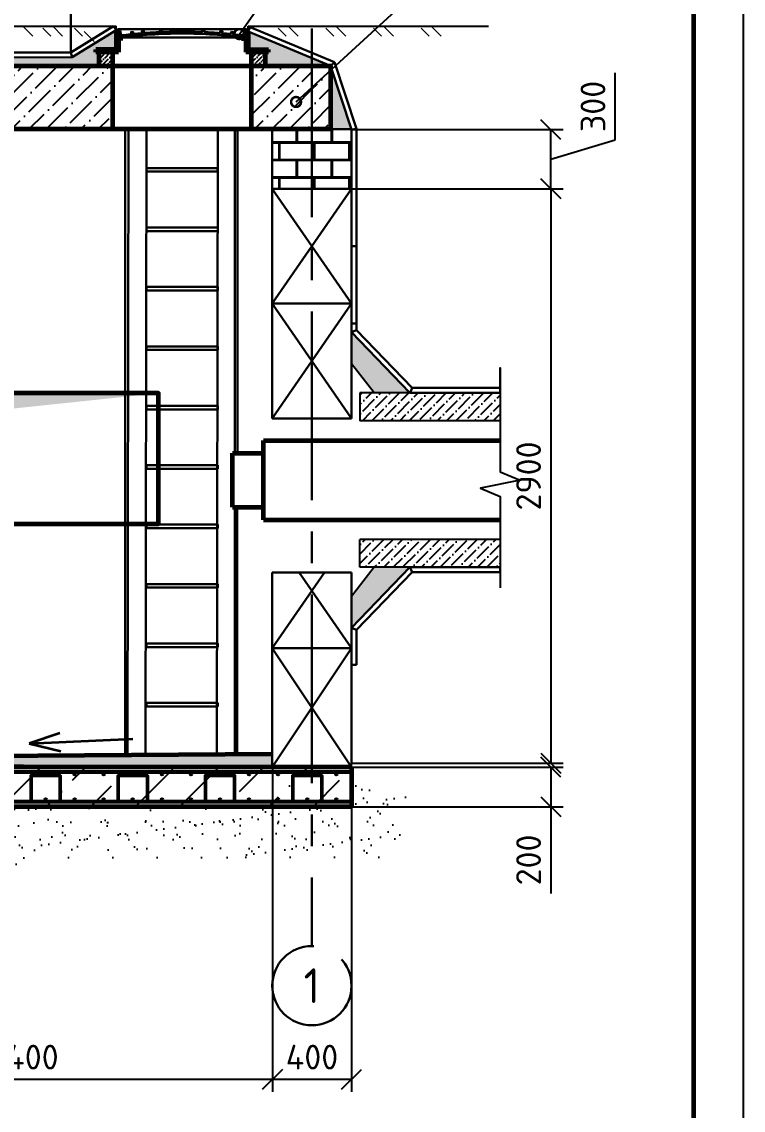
# Model space of a CAD drawing. Header units: millimetres. Extents: x 1601 to 15402, y -324 to 12625.
# Drawn here: x 8880.5 to 8953.3, y 398.5 to 508.4 of the extents above; entities that cross this region are included whole.
import ezdxf
from ezdxf import colors
from ezdxf.entities.mleader import LeaderData, LeaderLine
from ezdxf.enums import TextEntityAlignment as Align
from ezdxf.math import Vec2, Vec3

# ---------------------------------------------------------------- set-up
doc = ezdxf.new("R2010")
doc.units = ezdxf.units.MM
doc.linetypes.add('осевая2', pattern=[28.575, 19.05, -3.175, 3.175, -3.175])
for name, color, linetype, lineweight in [('Осевая', 2, 'осевая2', 30), ('Основной', 1, 'Continuous', 60), ('Размер 3.5', 250, 'Continuous', 35), ('Размеры на чертеже', 250, 'Continuous', 25), ('Тонкие', 5, 'Continuous', 30)]:
    doc.layers.add(name, color=color, linetype=linetype, lineweight=lineweight)
doc.layers.add('Штриховка', color=7, linetype='Continuous')
doc.styles.add('-ISOCPEUR-', font='isocpeur.TTF')
doc.styles.add('GOST', font='GOST Common.ttf')
doc.styles.get("Standard").update_dxf_attribs({"font": 'GOST Common.ttf'})
doc.dimstyles.new('М 1 к 50', dxfattribs={"dimtxt": 2.5, "dimasz": 2, "dimexe": 1.25, "dimexo": 0, "dimgap": 1, "dimtad": 1, "dimdec": 0, "dimlfac": 50, "dimzin": 0, "dimdsep": 46, "dimtxsty": 'GOST', "dimblk": 'OBLIQUE', "dimcen": 0, "dimclrd": 256, "dimclre": 256, "dimclrt": 256, "dimazin": 2, "dimtfac": 1, "dimtdec": 0, "dimtmove": 0, "dimatfit": 3, "dimldrblk": 'NONE', "dimfxl": 1.25, "dimtolj": 1, "dimtzin": 0, "dimlwd": -1, "dimlwe": -1, "dimarcsym": 2})
pattern_1 = [(45, (639.8417, -2506.0963), (0.65668123, 2.40783117), [3.095625, -0.619125, 0, -0.619125])]

# ---------------------------------------------------------------- blocks, each defined once
blk = doc.blocks.new('*U371')
blk.add_lwpolyline([(0, 0), (420, 0), (420, -297), (0, -297)], close=True)
at = {"const_width": 0.5}
blk.add_lwpolyline([(20, -5), (415, -5), (415, -292), (20, -292)], close=True, dxfattribs=at)
at = {"style": 'GOST'}
blk.add_attdef('РАЗРАБОТАЛ', text='', height=2.5, dxfattribs=at).set_placement((250.5, -264.22), align=Align.MIDDLE_LEFT)
blk.add_attdef('ПРОВЕРИЛ', (250.75, -270.73), '', height=2.5, dxfattribs=at)
at = {"style": 'GOST', "flags": 8}
for tag, p in [('ЛИСТ', (387.6, -271.87)), ('ЛИСТОВ', (405.3, -271.86)), ('ФОРМАТ', (380.97, -294.75))]:
    blk.add_attdef(tag, text='', height=3, dxfattribs=at).set_placement(p, align=Align.MIDDLE_CENTER)
blk.add_attdef('ИМЯ_ЧЕРТЕЖА_001', (321.53, -284.99), '', height=3, dxfattribs=at)
blk = doc.blocks.new('_Oblique')
at = {"color": 0, "linetype": 'ByBlock', "lineweight": -2}
blk.add_line((-0.5, -0.5), (0.5, 0.5), dxfattribs=at)
blk = doc.blocks.new('*D687')
at = {"transparency": 16777216}
for p, q in [((8913.73, 491.56), (8935.12, 491.56)), ((8933.87, 491.56), (8933.87, 433.56)), ((8913.75, 433.56), (8935.12, 433.56))]:
    blk.add_line(p, q, dxfattribs=at)
at = {"layer": 'Defpoints', "color": 0, "transparency": 16777216}
for p in [(8913.73, 491.56), (8913.75, 433.56), (8933.87, 433.56)]:
    blk.add_point(p, dxfattribs=at)
at = {"transparency": 16777216, "xscale": 2, "yscale": 2, "zscale": 2}
for p, rotation in [((8933.87, 491.56), 90), ((8933.87, 433.56), 270)]:
    blk.add_blockref('_Oblique', p, dxfattribs=dict(at, rotation=rotation))
at = {"transparency": 16777216, "insert": (8931.62, 462.56), "char_height": 2.5, "attachment_point": 5, "rotation": 90, "style": '-ISOCPEUR-'}
blk.add_mtext('\\A1;2900', dxfattribs=at)
blk = doc.blocks.new('_None')
blk = doc.blocks.new('*D688')
at = {"transparency": 16777216}
for p, q in [((8905.78, 433.21), (8905.78, 400.38)), ((8913.75, 429.16), (8913.75, 400.38)), ((8913.75, 401.63), (8905.78, 401.63))]:
    blk.add_line(p, q, dxfattribs=at)
at = {"layer": 'Defpoints', "color": 0, "transparency": 16777216}
for p in [(8905.78, 433.21), (8913.75, 429.16), (8905.78, 401.63)]:
    blk.add_point(p, dxfattribs=at)
at = {"transparency": 16777216, "xscale": 2, "yscale": 2, "zscale": 2, "rotation": 180}
blk.add_blockref('_Oblique', (8905.78, 401.63), dxfattribs=at)
at = {"transparency": 16777216, "xscale": 2, "yscale": 2, "zscale": 2}
blk.add_blockref('_Oblique', (8913.75, 401.63), dxfattribs=at)
at = {"transparency": 16777216, "insert": (8909.76, 403.88), "char_height": 2.5, "attachment_point": 5, "style": '-ISOCPEUR-'}
blk.add_mtext('\\A1;400', dxfattribs=at)
blk = doc.blocks.new('*D689')
at = {"transparency": 16777216}
for p, q in [((8855.54, 433.56), (8855.54, 400.38)), ((8905.78, 429.16), (8905.78, 400.38)), ((8905.78, 401.63), (8855.54, 401.63))]:
    blk.add_line(p, q, dxfattribs=at)
at = {"layer": 'Defpoints', "color": 0, "transparency": 16777216}
for p in [(8855.54, 433.56), (8905.78, 429.16), (8855.54, 401.63)]:
    blk.add_point(p, dxfattribs=at)
at = {"transparency": 16777216, "xscale": 2, "yscale": 2, "zscale": 2, "rotation": 180}
blk.add_blockref('_Oblique', (8855.54, 401.63), dxfattribs=at)
at = {"transparency": 16777216, "xscale": 2, "yscale": 2, "zscale": 2}
blk.add_blockref('_Oblique', (8905.78, 401.63), dxfattribs=at)
at = {"transparency": 16777216, "insert": (8880.66, 403.88), "char_height": 2.5, "attachment_point": 5, "style": '-ISOCPEUR-'}
blk.add_mtext('\\A1;3400', dxfattribs=at)
blk = doc.blocks.new('_DotSmall')
at = {"color": 0, "linetype": 'ByBlock', "const_width": 0.5}
blk.add_lwpolyline([(-0.0625, 0, 1), (0.0625, 0, 1)], format="xyb", close=True, dxfattribs=at)
blk = doc.blocks.new('*D690')
at = {"transparency": 16777216}
for p, q in [((8913.74, 433.16), (8935.12, 433.16)), ((8933.87, 433.16), (8933.87, 429.16)), ((8913.74, 429.16), (8935.12, 429.16)), ((8933.87, 429.16), (8933.87, 420.41))]:
    blk.add_line(p, q, dxfattribs=at)
at = {"layer": 'Defpoints', "color": 0, "transparency": 16777216}
for p in [(8913.74, 433.16), (8913.74, 429.16), (8933.87, 429.16)]:
    blk.add_point(p, dxfattribs=at)
at = {"transparency": 16777216, "xscale": 2, "yscale": 2, "zscale": 2}
for p, rotation in [((8933.87, 433.16), 90), ((8933.87, 429.16), 270)]:
    blk.add_blockref('_Oblique', p, dxfattribs=dict(at, rotation=rotation))
at = {"transparency": 16777216, "insert": (8931.62, 423.79), "char_height": 2.5, "attachment_point": 5, "rotation": 90, "style": '-ISOCPEUR-'}
blk.add_mtext('\\A1;200', dxfattribs=at)
blk = doc.blocks.new('*U632')
at = {"layer": 'Тонкие'}
blk.add_lwpolyline([(-3.6, -0.18), (3.6, -0.18), (3.6, 0.18), (-3.6, 0.18)], close=True, dxfattribs=at)
blk = doc.blocks.new('*U634')
at = {"layer": 'Тонкие', "color": 0, "linetype": 'ByBlock', "lineweight": -2, "transparency": 16777216}
for p in [(0, 48), (0, 42), (0, 36), (0, 30), (0, 24), (0, 18), (0, 12), (0, 6), (0, 0)]:
    blk.add_blockref('*U632', p, dxfattribs=at)
blk = doc.blocks.new('*D642')
at = {"transparency": 16777216}
for p, q in [((8940.37, 496.5), (8940.37, 503.25)), ((8913.75, 497.53), (8935.12, 497.53)), ((8933.87, 491.56), (8933.87, 497.53)), ((8933.87, 494.55), (8940.37, 496.5)), ((8913.73, 491.56), (8935.12, 491.56))]:
    blk.add_line(p, q, dxfattribs=at)
at = {"layer": 'Defpoints', "color": 0, "transparency": 16777216}
for p in [(8913.75, 497.53), (8933.87, 497.53), (8913.73, 491.56)]:
    blk.add_point(p, dxfattribs=at)
at = {"transparency": 16777216, "xscale": 2, "yscale": 2, "zscale": 2}
for p, rotation in [((8933.87, 497.53), 90), ((8933.87, 491.56), 270)]:
    blk.add_blockref('_Oblique', p, dxfattribs=dict(at, rotation=rotation))
at = {"transparency": 16777216, "insert": (8938.12, 499.87), "char_height": 2.5, "attachment_point": 5, "rotation": 90, "style": '-ISOCPEUR-'}
blk.add_mtext('\\A1;300', dxfattribs=at)

msp = doc.modelspace()

# ---------------------------------------------------------------- hatches: boundary and pattern name
h = msp.add_hatch()
h.set_pattern_fill('AR-B816C', scale=0.0087)
h.set_pattern_definition([(0, (1421.4847, -1823.2008), (1.76784, 1.76784), [3.4528125, -0.0828675]), (0, (1419.7169, -1823.1179), (1.76784, 1.76784), [3.4528125, -0.0828675]), (90, (1421.4847, -1823.2008), (-1.76784, 1.76784), [-1.8507075, 1.6849725]), (90, (1421.4019, -1823.2008), (-1.76784, 1.76784), [-1.8507075, 1.6849725])])
h.paths.add_polyline_path([(8909.7459, 497.5633), (8905.7461, 497.5633), (8905.7461, 491.5636), (8905.7467, 491.5628), (8909.7459, 491.5627)])
h.paths.add_polyline_path([(8913.7466, 497.5633), (8909.7459, 497.5633), (8909.7459, 491.5627), (8913.7466, 491.5627)])
h = msp.add_hatch(color=7)
h.dxf.hatch_style = 1
h.paths.add_polyline_path([(8864.5458, 466.0767), (8867.9449, 468.1457), (8894.2677, 470.9093), (8862.8677, 470.9092), (8862.8677, 457.7338)])
h = msp.add_hatch()
h.set_pattern_fill('ANSI36', scale=0.21)
h.set_pattern_definition([(45, (586.60295, -2504.2843), (0.353597585, 1.296524477), [1.666875, -0.333375, 0, -0.333375])])
h.paths.add_polyline_path([(8914.5899, 469.3413), (8914.5899, 470.9413), (8928.7552, 470.9413), (8928.7552, 468.1413), (8914.5899, 468.1413)])
h.paths.add_polyline_path([(8914.5899, 456.1413), (8928.7552, 456.1413), (8928.7552, 453.3413), (8914.5899, 453.3413)])
at = {"layer": 'Штриховка'}
h = msp.add_hatch(dxfattribs=at)
h.set_pattern_fill('AR-SAND', color=256, scale=0.012, style=0)
h.set_pattern_definition([(37.5, (1381.45316, -2508.4766), (-0.019200376, 0.587295885), [0, -0.463296, 0, -0.51816, 0, -0.4953]), (7.5, (1381.45316, -2508.4766), (0.53942794, 0.86019012), [0, -0.249936, 0, -0.417576, 0, -0.16002]), (327.5, (1381.07826, -2508.4766), (0.949190844, 0.001724622), [0, -0.1524, 0, -0.54864, 0, -0.71628]), (317.5, (1381.07826, -2508.4766), (0.91626774, 0.26751519), [0, -0.0762, 0, -0.359664, 0, -0.41148])])
h.paths.add_polyline_path([(8888.2573, 505.3633), (8887.9585, 505.3633), (8887.959, 505.6246), (8889.9973, 505.6211), (8889.9973, 507.4211), (8889.9973, 507.5559), (8885.5479, 504.8306), (8875.7897, 504.8253), (8871.2853, 507.4211), (8871.2853, 505.6211), (8873.3237, 505.6246), (8873.3241, 505.3633), (8873.0253, 505.3633), (8873.0253, 503.9633), (8888.2573, 503.9633)])
h.paths.add_polyline_path([(8903.3173, 507.4211), (8903.3173, 505.6211), (8905.3581, 505.6246), (8905.3585, 505.3633), (8905.0573, 505.3633), (8905.0573, 503.9633), (8911.6413, 503.9633)])
h.paths.add_polyline_path([(8911.6413, 503.9633), (8911.6413, 497.5633), (8913.735, 497.5633)])
h = msp.add_hatch(dxfattribs=at)
h.set_pattern_fill('ANSI31', color=256, scale=0.1)
h.set_pattern_definition([(45, (6403.09106, -1712.48178), (-0.224506403, 0.224506403), [])])
h.paths.add_polyline_path([(8896.6575, 507.2405, 0.02800707), (8890.3292, 506.8211), (8890.1614, 507.6598), (8890.3753, 507.6598), (8890.4967, 507.0526, -0.0045535), (8891.5262, 507.1659), (8891.5052, 507.3745, -0.00091844), (8891.7139, 507.3952), (8891.7349, 507.1866, -0.00388307), (8892.6147, 507.2652), (8892.5993, 507.454), (8892.6214, 507.4761, -0.00081395), (8892.8067, 507.4908), (8892.8237, 507.2818, -0.00704564), (8894.423, 507.3836), (8894.4127, 507.593, -0.00091844), (8894.6221, 507.603), (8894.6325, 507.3935, -0.0089374), (8896.6596, 507.4501, -0.00889737), (8898.6825, 507.3935), (8898.6929, 507.603, -0.00091844), (8898.9024, 507.593), (8898.892, 507.3836, -0.00704564), (8900.4913, 507.2818), (8900.5084, 507.4908, -0.00091844), (8900.7174, 507.4741), (8900.7004, 507.2652, -0.00388307), (8901.5801, 507.1866), (8901.6012, 507.3952, -0.00091844), (8901.8098, 507.3745), (8901.7888, 507.1659, -0.0045535), (8902.8183, 507.0526), (8902.9398, 507.6598), (8903.1536, 507.6598), (8902.9858, 506.8211, 0.02800707)])
h = msp.add_hatch(dxfattribs=at)
h.set_pattern_fill('ANSI36', color=256, scale=0.1)
h.set_pattern_definition([(45, (6454.29106, -1712.48178), (0.168379802, 0.617392608), [0.79375, -0.15875, 0, -0.15875])])
h.paths.add_polyline_path([(8905.0573, 503.9633), (8903.6573, 503.9633), (8903.6573, 505.3633), (8905.0573, 505.3633)])
h.paths.add_polyline_path([(8888.2573, 503.9633), (8888.2573, 505.3633), (8889.6573, 505.3633), (8889.6573, 503.9633)])
h = msp.add_hatch(dxfattribs=at)
h.set_pattern_fill('ANSI36', color=256, scale=0.39)
h.set_pattern_definition(pattern_1)
h.paths.add_polyline_path([(8851.5358, 503.9633), (8857.6253, 503.9633), (8857.6253, 497.5633), (8851.5358, 497.5633)])
h.paths.add_polyline_path([(8849.6413, 503.9633), (8851.5358, 503.9633), (8851.5358, 497.5633), (8849.6413, 497.5633)])
h.paths.add_polyline_path([(8903.6573, 503.9633), (8909.7469, 503.9633), (8909.7469, 497.5633), (8903.6573, 497.5633)])
h.paths.add_polyline_path([(8871.6253, 503.9633), (8889.6573, 503.9633), (8889.6573, 497.5633), (8871.6253, 497.5633)])
h = msp.add_hatch(dxfattribs=at)
h.set_pattern_fill('ANSI36', color=256, scale=0.39)
h.set_pattern_definition(pattern_1)
h.paths.add_polyline_path([(8909.7469, 502.7633), (8911.6413, 502.7633), (8911.6413, 497.5633), (8909.7469, 497.5633)])
h = msp.add_hatch(dxfattribs=at)
h.set_pattern_fill('AR-SAND', color=256, scale=0.012, style=0)
h.set_pattern_definition([(37.5, (586.60295, -2504.2843), (-0.019200376, 0.587295885), [0, -0.463296, 0, -0.51816, 0, -0.4953]), (7.5, (586.60295, -2504.2843), (0.53942794, 0.86019012), [0, -0.249936, 0, -0.417576, 0, -0.16002]), (327.5, (586.22804, -2504.2843), (0.949190844, 0.001724622), [0, -0.1524, 0, -0.54864, 0, -0.71628]), (317.5, (586.22804, -2504.2843), (0.91626774, 0.26751519), [0, -0.0762, 0, -0.359664, 0, -0.41148])])
h.paths.add_polyline_path([(8913.7467, 473.878), (8913.7467, 477.0718), (8919.6487, 470.9413), (8916.0435, 470.9413)])
h.paths.add_polyline_path([(8916.0435, 453.3413), (8919.6487, 453.3413), (8913.7468, 447.2109), (8913.7468, 450.4046)])
h = msp.add_hatch(dxfattribs=at)
h.set_pattern_fill('AR-SAND', color=256, scale=0.012, style=0)
h.set_pattern_definition([(37.5, (735.74802, -2512.09625), (-0.019200376, 0.587295885), [0, -0.463296, 0, -0.51816, 0, -0.4953]), (7.5, (735.748, -2512.09625), (0.53942794, 0.86019012), [0, -0.249936, 0, -0.417576, 0, -0.16002]), (327.5, (735.3731, -2512.09625), (0.949190844, 0.001724622), [0, -0.1524, 0, -0.54864, 0, -0.71628]), (317.5, (735.3731, -2512.09625), (0.91626774, 0.26751519), [0, -0.0762, 0, -0.359664, 0, -0.41148])])
h.paths.add_polyline_path([(8855.5358, 434.5286), (8855.5358, 433.1635), (8857.5358, 433.1635), (8857.5358, 432.9022), (8858.1685, 432.8956), (8858.1685, 433.8833), (8856.4533, 433.8833), (8856.4533, 434.2001)])
h.paths.add_polyline_path([(8905.7468, 434.4741), (8905.6728, 433.1635), (8865.5358, 433.1635), (8865.5358, 432.9078), (8864.9066, 432.9049), (8864.9066, 433.8833), (8866.4992, 433.8833), (8866.4992, 434.1773)])
h = msp.add_hatch(dxfattribs=at)
h.set_pattern_fill('AR-SAND', color=256, scale=0.0566, style=0)
h.set_pattern_definition([(37.5, (735.748, -2512.0963), (-0.0905618, 2.7700789), [0, -2.1852128, 0, -2.443988, 0, -2.336165]), (7.5, (735.748, -2512.0963), (2.5443018, 4.05723), [0, -1.1788648, 0, -1.9695668, 0, -0.754761]), (327.5, (733.9797, -2512.0963), (4.4770168, 0.00813447), [0, -0.71882, 0, -2.587752, 0, -3.378454]), (317.5, (733.9797, -2512.0963), (4.3217295, 1.26178), [0, -0.35941, 0, -1.6964152, 0, -1.940814])])
edge = h.paths.add_edge_path()
edge.add_line((8918.6904, 429.1681), (8872.8508, 429.1635))
edge.add_arc((8846.0505, 440.0551), 28.929, 324.274839, 337.883348, ccw=False)
edge.add_line((8869.5358, 423.1635), (8847.5358, 423.1635))
edge.add_line((8847.5358, 423.1635), (8847.5358, 428.2008))
edge.add_line((8847.5358, 428.2008), (8837.9974, 428.2008))
edge.add_line((8837.9974, 428.2008), (8846.8433, 418.7418))
edge.add_line((8846.8433, 418.7418), (8875.9754, 418.7418))
edge.add_line((8875.9754, 418.7418), (8881.1372, 423.9171))
edge.add_line((8881.1372, 423.9171), (8918.6904, 424.086))
edge.add_line((8918.6904, 424.086), (8918.6904, 429.1681))
h.paths.add_polyline_path([(8921.5426, 429.1635), (8913.7467, 433.1921), (8913.7467, 429.1349)])
edge = h.paths.add_edge_path(flags=16)
edge.add_arc((8846.0505, 440.0551), 28.929, 324.274839, 337.883348)
edge.add_line((8872.8508, 429.1635), (8869.5358, 429.1635))
edge.add_line((8869.5358, 429.1635), (8869.5358, 423.1635))
h = msp.add_hatch(dxfattribs=at)
h.set_pattern_fill('ANSI36', color=256)
h.set_pattern_definition([(45, (6295.9194, -1708.8344), (1.683798, 6.173926), [7.9375, -1.5875, 0, -1.5875])])
h.paths.add_polyline_path([(8847.5575, 429.9087), (8857.5358, 429.9087), (8857.5358, 433.1635), (8855.5358, 433.1635), (8855.5358, 433.5634), (8847.5575, 433.5634)])
h.paths.add_polyline_path([(8857.5358, 426.7087), (8847.5575, 426.7087), (8847.5575, 423.1635), (8869.5358, 423.1635), (8869.5358, 429.1635), (8913.7467, 429.1635), (8913.7467, 433.1635), (8865.5358, 433.1635), (8865.5358, 425.1635), (8857.5358, 425.1635)])

# ---------------------------------------------------------------- linework, layer by layer
for p, q in [((8889.9973, 507.4211), (8889.9973, 507.9633)), ((8903.3173, 507.4211), (8903.3173, 507.9633)), ((8889.9973, 507.5559), (8889.9973, 507.4211)), ((8913.7467, 477.0718), (8919.6487, 470.9413)), ((8916.0435, 470.9413), (8913.7467, 473.878)), ((8928.7552, 470.9413), (8914.5899, 470.9413)), ((8914.5899, 470.9413), (8914.5899, 468.1413)), ((8928.7552, 468.1413), (8914.5899, 468.1413)), ((8928.7552, 456.1413), (8914.5899, 456.1413)), ((8914.5899, 453.3413), (8914.5899, 456.1413)), ((8916.0435, 453.3413), (8913.7467, 450.4045)), ((8913.7467, 447.2108), (8919.6487, 453.3413)), ((8928.7552, 453.3413), (8914.5899, 453.3413))]:
    msp.add_line(p, q)
at = {"color": 7, "lineweight": 25, "ltscale": 20}
msp.add_line((8867.5358, 429.7848), (8913.7467, 429.7848), dxfattribs=at)
for points in [[(8905.7462, 497.5634), (8913.7467, 497.5634), (8913.7467, 491.5628), (8905.7462, 491.5628)], [(8893.0573, 487.6464), (8900.2352, 487.6464), (8900.2352, 487.2864), (8893.0573, 487.2864)]]:
    msp.add_lwpolyline(points, close=True)
for points in [[(8928.7552, 470.9413), (8928.7552, 473.4631), (8928.7552, 465.4793), (8928.7552, 462.9751), (8930.7786, 462.1219), (8926.7734, 461.3212), (8928.7552, 460.4855), (8928.7552, 451.2699)], [(8847.536, 447.1292), (8847.536, 433.5635), (8913.7468, 433.1635), (8913.7468, 447.1293)]]:
    msp.add_lwpolyline(points)
for points in [[(8867.5358, 432.7768), (8913.7467, 432.7768)], [(8913.7467, 432.5422), (8867.5358, 432.5422), (8867.5358, 432.7768)], [(8913.7467, 429.5502), (8867.5358, 429.5502), (8867.5358, 429.7848)]]:
    msp.add_lwpolyline(points, dxfattribs=at)
at = {"color": 0, "lineweight": 50, "ltscale": 20}
for points in [[(8881.4105, 429.7848), (8881.4105, 432.3075), (8884.3438, 432.3075), (8884.3438, 429.7848)], [(8890.2105, 429.7848), (8890.2105, 432.3075), (8893.1438, 432.3075), (8893.1438, 429.7848)], [(8899.0105, 429.7848), (8899.0105, 432.3075), (8901.9438, 432.3075), (8901.9438, 429.7848)], [(8907.8105, 429.7848), (8907.8105, 432.3075), (8910.7438, 432.3075), (8910.7438, 429.7848)]]:
    msp.add_lwpolyline(points, dxfattribs=at)
at = {"color": 7, "lineweight": 25, "ltscale": 20}
for centre in [(8882.8771, 432.4248), (8885.8105, 432.4248), (8888.7438, 432.4248), (8891.6771, 432.4248), (8894.6105, 432.4248), (8897.5438, 432.4248), (8900.4771, 432.4248), (8903.4105, 432.4248), (8906.3438, 432.4248), (8909.2771, 432.4248), (8912.2105, 432.4248), (8882.8771, 429.9022), (8885.8105, 429.9022), (8888.7438, 429.9022), (8891.6771, 429.9022), (8894.6105, 429.9022), (8897.5438, 429.9022), (8900.4771, 429.9022), (8903.4105, 429.9022), (8906.3438, 429.9022), (8909.2771, 429.9022), (8912.2105, 429.9022)]:
    msp.add_circle(centre, 0.1173, dxfattribs=at)
at = {"layer": 'Осевая'}
msp.add_line((8909.7469, 507.7452), (8909.7469, 415.0792), dxfattribs=at)
msp.add_circle((8909.7472, 411.0917), 4.0002, dxfattribs=at)
at = {"layer": 'Основной'}
for p, q in [((8889.9973, 507.4211), (8889.9973, 505.6211)), ((8889.9973, 507.4211), (8890.1973, 507.4211)), ((8890.2473, 506.8211), (8890.1973, 507.4211)), ((8890.6573, 506.8211), (8890.2473, 506.8211)), ((8890.6573, 506.7211), (8890.2473, 506.7211)), ((8890.2473, 506.7211), (8890.2473, 505.3633)), ((8890.6573, 506.8211), (8890.6573, 506.7211)), ((8902.6573, 506.8211), (8902.6573, 506.7211)), ((8903.0673, 506.8211), (8902.6573, 506.8211)), ((8902.6573, 506.7211), (8903.0673, 506.7211)), ((8903.0673, 506.8211), (8903.1173, 507.4211)), ((8903.0673, 506.7211), (8903.0673, 505.3633)), ((8903.1173, 507.4211), (8903.3173, 507.4211)), ((8903.3173, 507.4211), (8903.3173, 505.6211)), ((8889.9973, 505.6211), (8887.9566, 505.6246)), ((8887.9585, 505.3633), (8887.959, 505.6246)), ((8903.3173, 505.6211), (8905.3581, 505.6246)), ((8905.3585, 505.3633), (8905.3581, 505.6246)), ((8890.2473, 505.3633), (8887.9585, 505.3633)), ((8889.6573, 503.9633), (8889.6573, 505.3633)), ((8905.3585, 505.3633), (8903.0673, 505.3633)), ((8903.6573, 503.9633), (8903.6573, 505.3633)), ((8889.6573, 497.5633), (8889.6573, 503.9633)), ((8903.6573, 497.5633), (8903.6573, 503.9633)), ((8904.8585, 458.1413), (8904.8585, 466.1413)), ((8904.8585, 466.1413), (8928.7552, 466.1413)), ((8901.7465, 459.4113), (8901.7465, 464.8713)), ((8901.7465, 464.8713), (8904.8585, 464.8713)), ((8901.7465, 459.4113), (8904.8585, 459.4113)), ((8904.8585, 458.1413), (8928.7552, 458.1413)), ((8905.7468, 434.4741), (8866.4992, 434.1708)), ((8913.7467, 433.1635), (8865.5358, 433.1635)), ((8913.7467, 433.1635), (8913.7467, 429.1635)), ((8913.7467, 429.1635), (8869.5358, 429.1635))]:
    msp.add_line(p, q, dxfattribs=at)
for points in [[(8890.2473, 505.3633), (8888.2573, 505.3633), (8888.2573, 503.9633), (8889.6573, 503.9633)], [(8903.6573, 503.9633), (8905.0573, 503.9633), (8905.0573, 505.3633), (8903.0673, 505.3633)]]:
    msp.add_lwpolyline(points, dxfattribs=at)
for points in [[(8911.6413, 497.5633), (8849.6413, 497.5633), (8849.6413, 503.9633), (8911.6413, 503.9633)], [(8862.8677, 457.7338), (8894.2677, 457.7338), (8894.2677, 470.9093), (8862.8677, 470.9093)]]:
    msp.add_lwpolyline(points, close=True, dxfattribs=at)
at = {"layer": 'Размер 3.5'}
for p, q in [((8884.3215, 436.5962), (8881.2042, 435.5299)), ((8881.2042, 435.5299), (8891.6627, 436.0242)), ((8881.2042, 435.5299), (8884.4064, 434.786))]:
    msp.add_line(p, q, dxfattribs=at)
at = {"layer": 'Размеры на чертеже'}
for p, q in [((8871.2853, 507.9633), (8889.9973, 507.9633)), ((8903.3173, 507.9633), (8927.57, 507.9633))]:
    msp.add_line(p, q, dxfattribs=at)
at = {"layer": 'Тонкие', "lineweight": 30}
msp.add_line((8885.4068, 546.5738), (8885.4068, 505.3305), dxfattribs=at)
at = {"layer": 'Тонкие', "lineweight": 20}
for p, q in [((8881.5712, 506.9626), (8880.5705, 507.9633)), ((8883.3927, 506.9626), (8882.591, 507.7642)), ((8884.5951, 506.9626), (8883.5943, 507.9633)), ((8886.5815, 506.9626), (8885.7799, 507.7642)), ((8907.1566, 506.9626), (8906.355, 507.7642)), ((8908.3591, 506.9626), (8907.3583, 507.9633)), ((8911.9664, 506.9626), (8911.1647, 507.7642)), ((8911.9664, 506.9626), (8911.1647, 507.7642)), ((8913.1688, 506.9626), (8912.168, 507.9633)), ((8913.1688, 506.9626), (8912.168, 507.9633)), ((8916.7761, 506.9626), (8915.9745, 507.7642)), ((8916.7761, 506.9626), (8915.9745, 507.7642)), ((8916.7761, 506.9626), (8915.9745, 507.7642)), ((8917.9785, 506.9626), (8916.9778, 507.9633)), ((8917.9785, 506.9626), (8916.9778, 507.9633)), ((8917.9785, 506.9626), (8916.9778, 507.9633)), ((8921.5858, 506.9626), (8920.7842, 507.7642)), ((8922.7882, 506.9626), (8921.7875, 507.9633)), ((8887.7839, 506.4203), (8886.7831, 507.4211))]:
    msp.add_line(p, q, dxfattribs=at)
at = {"layer": 'Тонкие'}
for p, q in [((8889.7361, 507.9823), (8885.4068, 505.3305)), ((8889.7361, 507.9823), (8889.8667, 507.7691)), ((8889.9973, 507.5559), (8889.8667, 507.7691)), ((8903.5091, 507.8828), (8903.4132, 507.652)), ((8912.0452, 504.337), (8903.5091, 507.8828)), ((8889.9973, 507.5559), (8885.5479, 504.8306)), ((8890.3753, 507.6598), (8902.9398, 507.6598)), ((8903.3173, 507.4211), (8903.4132, 507.652)), ((8911.6413, 503.9633), (8903.3173, 507.4211)), ((8885.5479, 504.8306), (8875.7897, 504.8253)), ((8885.4068, 505.3305), (8875.9233, 505.3254)), ((8885.4068, 505.3305), (8885.4773, 505.0805)), ((8885.5479, 504.8306), (8885.4773, 505.0805)), ((8911.6413, 503.9633), (8911.8432, 504.1502)), ((8913.7467, 497.5276), (8911.6413, 503.9633)), ((8912.0452, 504.337), (8911.8432, 504.1502)), ((8914.2467, 497.6073), (8912.0452, 504.337)), ((8890.9133, 434.3595), (8890.9133, 497.5633)), ((8891.2511, 497.5633), (8891.146, 434.3613)), ((8892.9419, 434.3751), (8893.0511, 497.5633)), ((8900.1535, 434.4309), (8900.251, 497.5633)), ((8901.9853, 464.8713), (8901.9853, 497.5633)), ((8902.2511, 464.8713), (8902.2511, 497.5633)), ((8913.7467, 497.5276), (8913.9967, 497.5674)), ((8913.7471, 477.9604), (8913.7467, 497.5276)), ((8914.2467, 497.6073), (8913.9967, 497.5674)), ((8914.2471, 477.9604), (8914.2467, 497.6073)), ((8905.7461, 491.5628), (8905.7461, 479.9628)), ((8905.7461, 491.5627), (8913.7461, 491.5628)), ((8905.7461, 479.9628), (8913.7461, 491.5628)), ((8905.7461, 491.5628), (8913.7461, 479.9628)), ((8913.7467, 491.5627), (8905.7467, 491.5628)), ((8913.746, 491.5628), (8913.746, 479.9628)), ((8913.7467, 477.0718), (8913.7462, 485.7723)), ((8913.7462, 485.7723), (8913.9962, 485.7723)), ((8914.2462, 485.7724), (8913.9962, 485.7723)), ((8914.2467, 477.2733), (8914.2462, 485.7724)), ((8905.7461, 479.9627), (8913.7461, 479.9628)), ((8905.7463, 479.9629), (8905.7463, 468.363)), ((8905.7463, 479.9629), (8913.7463, 479.9629)), ((8905.7463, 468.363), (8913.7463, 479.9629)), ((8905.7463, 479.9629), (8913.7463, 468.363)), ((8913.7462, 479.9629), (8913.7462, 468.363)), ((8913.7467, 477.0718), (8913.9967, 477.1725)), ((8919.6487, 470.9413), (8913.7467, 477.0718)), ((8913.7471, 477.9604), (8913.9971, 477.9604)), ((8914.2467, 477.2733), (8913.9967, 477.1725)), ((8914.2471, 477.9604), (8913.9971, 477.9604)), ((8919.8614, 471.4413), (8914.2467, 477.2733)), ((8919.6487, 470.9413), (8919.755, 471.1913)), ((8928.7552, 470.9413), (8919.6487, 470.9413)), ((8919.8614, 471.4413), (8919.755, 471.1913)), ((8928.7552, 471.4413), (8919.8614, 471.4413)), ((8928.7552, 471.4413), (8928.7552, 471.1913)), ((8928.7552, 470.9413), (8928.7552, 471.1913)), ((8905.7463, 468.3629), (8913.7463, 468.3629)), ((8905.7465, 468.363), (8913.7465, 468.3631)), ((8901.9853, 434.445), (8901.9853, 459.4113)), ((8902.2075, 434.4467), (8902.2206, 459.4113)), ((8911.0303, 452.8211), (8905.7465, 445.1596)), ((8905.7466, 452.8211), (8905.7466, 445.1596)), ((8905.7466, 452.8211), (8913.7465, 452.8211)), ((8913.7465, 445.1596), (8908.4627, 452.8211)), ((8913.7465, 452.8211), (8913.7465, 445.1596)), ((8919.6487, 453.3413), (8913.7467, 447.2108)), ((8919.8614, 452.8413), (8914.2467, 447.0092)), ((8928.7552, 453.3413), (8919.6487, 453.3413)), ((8919.6487, 453.3413), (8919.755, 453.0913)), ((8919.8614, 452.8413), (8919.755, 453.0913)), ((8928.7552, 452.8413), (8919.8614, 452.8413)), ((8928.7552, 453.3413), (8928.7552, 453.0913)), ((8928.7552, 452.8413), (8928.7552, 453.0913)), ((8913.7467, 447.2108), (8913.7465, 443.4989)), ((8913.7467, 447.2108), (8913.9967, 447.11)), ((8914.2467, 447.0092), (8913.9967, 447.11)), ((8914.2467, 447.0092), (8914.2465, 443.4988)), ((8905.7466, 445.1632), (8913.7466, 445.1632)), ((8905.7468, 445.1634), (8905.7468, 433.1634)), ((8905.7468, 445.1633), (8913.7468, 445.1634)), ((8905.7468, 433.1634), (8913.7468, 445.1634)), ((8905.7468, 445.1634), (8913.7444, 433.1635)), ((8913.7467, 445.1634), (8913.7467, 433.5635)), ((8913.7465, 443.4989), (8913.9965, 443.4989)), ((8914.2465, 443.4988), (8913.9965, 443.4989)), ((8905.7468, 433.1634), (8913.7468, 433.1635))]:
    msp.add_line(p, q, dxfattribs=at)
msp.add_lwpolyline([(8890.3292, 506.8211), (8890.1614, 507.6598), (8890.3753, 507.6598), (8890.4967, 507.0526, -0.0045535), (8891.5262, 507.1659), (8891.5052, 507.3745, -0.00091844), (8891.7139, 507.3952), (8891.7349, 507.1866, -0.00388307), (8892.6147, 507.2652), (8892.5976, 507.4741, -0.00091844), (8892.8067, 507.4908), (8892.8237, 507.2818, -0.00704564), (8894.423, 507.3836), (8894.4127, 507.593, -0.00091844), (8894.6221, 507.603), (8894.6325, 507.3935, -0.0089374), (8896.6596, 507.4501, -0.00889737), (8898.6825, 507.3935), (8898.6929, 507.603, -0.00091844), (8898.9024, 507.593), (8898.892, 507.3836, -0.00704564), (8900.4913, 507.2818), (8900.5084, 507.4908, -0.00091844), (8900.7174, 507.4741), (8900.7004, 507.2652, -0.00388307), (8901.5801, 507.1866), (8901.6012, 507.3952, -0.00091844), (8901.8098, 507.3745), (8901.7888, 507.1659, -0.0045535), (8902.8183, 507.0526), (8902.9398, 507.6598), (8903.1536, 507.6598), (8902.9858, 506.8211)], format="xyb", dxfattribs=at)
msp.add_lwpolyline([(8902.9858, 506.8211), (8896.6575, 506.8211), (8890.3292, 506.8211, -0.02800707), (8896.6575, 507.2405, -0.02800707)], format="xyb", close=True, dxfattribs=at)
for points in [[(8905.7461, 497.5633), (8913.7466, 497.5633), (8913.7466, 491.5627), (8905.7461, 491.5627)], [(8893.0573, 493.6464), (8900.2352, 493.6464), (8900.2352, 493.2864), (8893.0573, 493.2864)]]:
    msp.add_lwpolyline(points, close=True, dxfattribs=at)

# ---------------------------------------------------------------- block references
msp.add_blockref('*U371', (8533.2847, 619.6988))
at = {"layer": 'Тонкие', "xscale": -1, "rotation": 180}
msp.add_blockref('*U634', (8896.6573, 487.4664), dxfattribs=at)

# ---------------------------------------------------------------- texts
at = {"layer": 'Основной', "insert": (8909.7472, 411.0917), "char_height": 3.5, "attachment_point": 5}
msp.add_mtext_dynamic_manual_height_columns('1', width=5.739849, gutter_width=12.5, heights=[0], dxfattribs=at)

# ---------------------------------------------------------------- dimensions: what is measured, and where the dimension line sits
for base, p1, p2, angle, text, override, picture, middle in [((8933.8702, 497.5276), (8913.7323, 491.5633), (8913.7467, 497.5276), 90, '300', {"dimtxsty": '-ISOCPEUR-', "dimtmove": 1}, '*D642', (8938.1202, 497.4955)), ((8855.5358, 401.6251), (8905.7789, 429.1635), (8855.5358, 433.5636), 180, '3400', {"dimtxsty": '-ISOCPEUR-'}, '*D689', (8880.6574, 403.8751)), ((8905.7789, 401.6251), (8913.7467, 429.1635), (8905.7789, 433.2117), 180, '400', {"dimtxsty": '-ISOCPEUR-'}, '*D688', (8909.7628, 403.8751))]:
    dim = msp.add_linear_dim(base=base, p1=p1, p2=p2, angle=angle, text=text, dimstyle='М 1 к 50', override=override)
    dim.commit()
    dim.dimension.update_dxf_attribs({"geometry": picture, "text_midpoint": middle})
for base, p1, p2, picture, middle in [((8933.8702, 433.5635), (8913.7323, 491.5633), (8913.7467, 433.5635), '*D687', (8931.6202, 462.5634)), ((8933.8702, 429.1635), (8913.7444, 433.1635), (8913.7444, 429.1635), '*D690', (8931.6202, 423.7885))]:
    dim = msp.add_linear_dim(base=base, p1=p1, p2=p2, angle=90, dimstyle='М 1 к 50', override={"dimtxsty": '-ISOCPEUR-'})
    dim.commit()
    dim.dimension.update_dxf_attribs({"geometry": picture, "text_midpoint": middle})

# ---------------------------------------------------------------- leaders
at = {"layer": 'Размеры на чертеже'}
ml = msp.add_multileader_mtext('Standard', dxfattribs=at)
ml.set_content('', color=256, style='GOST')
ml.set_leader_properties()
ml.set_arrow_properties(name='DOTSMALL')
ml.build(insert=Vec2(0, 0))
ml.multileader.update_dxf_attribs({"text_left_attachment_type": 5, "text_right_attachment_type": 5, "dogleg_length": 1, "arrow_head_size": 2})
ctx = ml.context
ctx.base_point, ctx.char_height, ctx.arrow_head_size, ctx.plane_origin = Vec3(8909.3083, 515.5238), 3.5, 2, Vec3(8885.6514, 545.7605)
ctx.left_attachment, ctx.right_attachment = 5, 5
notes = []
notes.append((ctx, [(1, (1, 1, 0), (8908.3083, 515.5238), (1, 0), 1, [(0, [(8902.4284, 507.1786)], 0, [])])]))
ctx.mtext.insert, ctx.mtext.width, ctx.mtext.flow_direction = Vec3(8911.3083, 519.7238), 1.05, 5
ml = msp.add_multileader_mtext('Standard', dxfattribs=at)
ml.set_content('', color=256, style='GOST')
ml.set_leader_properties()
ml.set_arrow_properties(name='DOTSMALL')
ml.build(insert=Vec2(0, 0))
ml.multileader.update_dxf_attribs({"text_left_attachment_type": 6, "text_right_attachment_type": 6, "dogleg_length": 1, "arrow_head_size": 2})
ctx = ml.context
ctx.base_point, ctx.char_height, ctx.arrow_head_size, ctx.plane_origin = Vec3(8924.3153, 514.2523), 3.5, 2, Vec3(8908.9106, 518.8267)
ctx.left_attachment, ctx.right_attachment, ctx.text_align_type = 6, 6, 2
notes.append((ctx, [(0, (1, 1, 0), (8923.3153, 514.2523), (1, 0), 1, [(0, [(8908.1527, 500.3208)], 0, [])])]))
ctx.mtext.insert, ctx.mtext.alignment, ctx.mtext.flow_direction = Vec3(8927.3653, 518.4523), 3, 5
for ctx, leaders in notes:
    for number, flags, end, landing, length, lines in leaders:
        leader = LeaderData()
        leader.index, (leader.has_last_leader_line, leader.has_dogleg_vector, leader.attachment_direction) = number, flags
        leader.last_leader_point, leader.dogleg_vector, leader.dogleg_length = Vec3(end), Vec3(landing), length
        for number, points, colour, breaks in lines:
            line = LeaderLine()
            line.index, line.vertices, line.color, line.breaks = number, Vec3.list(points), colors.encode_raw_color(colour), breaks
            leader.lines.append(line)
        ctx.leaders.append(leader)

doc.saveas('drawing.dxf')
